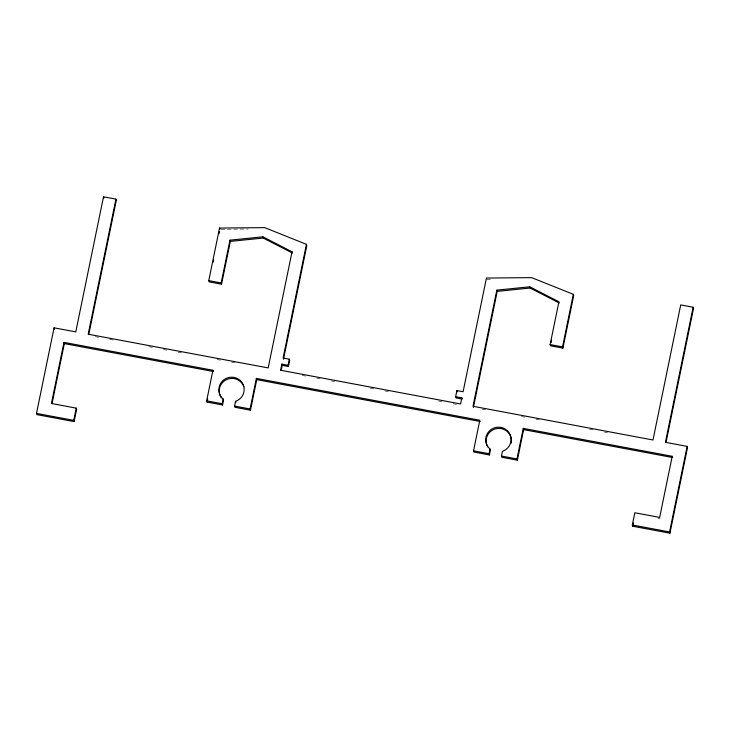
<?xml version="1.0" encoding="UTF-8"?>
<svg xmlns="http://www.w3.org/2000/svg" width="730" height="730" viewBox="0 0 730 730"><rect width="100%" height="100%" fill="white"/><g stroke="black" fill="none" stroke-linecap="round" stroke-linejoin="round"><path stroke-width="0.55" stroke-dasharray="3.65 2.74" d="M221.053 229.284L248.173 229.037M486.8 279.28L492.449 279.225M95.274 336.703L98.623 337.333M109.81 339.423L113.159 340.052M148.938 346.75L152.287 347.38M163.465 349.478L166.823 350.108M178.001 352.198L181.359 352.827M217.129 359.525L220.487 360.155M231.665 362.244L235.014 362.874M302.211 375.457L305.569 376.087M316.747 378.186L320.096 378.806M331.274 380.905L334.632 381.534M370.402 388.232L373.76 388.862M384.938 390.952L388.296 391.581M438.602 401.007L441.951 401.628M453.138 403.726L456.487 404.356M482.32 409.192L485.669 409.822M521.448 416.52L524.797 417.149M535.975 419.239L539.333 419.869M589.639 429.295L592.997 429.924M604.175 432.014L607.524 432.644M657.876 518.236L660.029 518.638"/><path stroke-width="1.09" d="M63.966 342.37L64.331 343.602L213.288 371.497L212.923 370.265L63.966 342.37L51.419 403.489L76.249 408.143L76.613 409.375L74.104 421.602L36.865 414.622L36.5 413.39L54.066 327.825L75.783 331.885L103.505 196.808L115.924 199.135L116.289 200.367L88.795 334.331M52.022 403.617L64.331 343.602M115.924 199.135L88.202 334.212L268.193 367.92L292.027 251.795L262.873 236.812L229.959 240.17L221.181 282.957L221.546 284.189L209.127 281.862L208.762 280.63L219.547 228.061L264.753 227.641L306.445 244.34L306.81 245.572L283.477 359.26M74.104 421.602L73.739 420.37L76.249 408.143M213.178 262.152L213.625 259.962M219.018 233.673L219.465 231.483M221.546 284.189L230.324 241.402L229.959 240.17M523.62 429.623L672.576 457.518L672.211 456.286L523.255 428.391L523.62 429.623L517.351 460.183L501.829 457.281L501.464 456.04L502.432 451.35A12.684 12.419 -16.6 0 0 509.513 433.52A12.684 12.419 -16.6 0 0 490.496 429.961A12.684 12.419 -16.6 0 0 490.012 449.023L490.377 450.255L489.419 454.954L473.898 452.043L473.533 450.812L479.811 420.252L256.367 378.405L256.741 379.637L250.463 410.196L234.951 407.294L234.585 406.062L235.544 401.363A12.684 12.419 -16.6 0 0 242.634 383.542A12.684 12.419 -16.6 0 0 223.617 379.983A12.684 12.419 -16.6 0 0 223.134 399.045L223.499 400.277L222.531 404.967L207.019 402.066L206.654 400.834L212.923 370.265M207.019 402.066L207.694 398.79M222.531 404.967L222.166 403.736L223.134 399.045M250.463 410.196L250.098 408.964L256.367 378.405M281.853 364.133L282.227 365.365L288.432 366.533L288.067 365.301L281.853 364.133L280.603 370.247L460.594 403.955L461.844 397.85L455.639 396.682L456.898 390.568L463.103 391.736L486.436 278.048L531.641 277.628L573.324 294.318L573.698 295.55L562.903 348.119L550.493 345.792L550.128 344.56L558.906 301.773L529.752 286.799L496.838 290.148L473.003 406.281L652.994 439.989L680.716 304.912L693.135 307.239L693.5 308.471L666.006 442.435M306.445 244.34L283.112 358.029L289.317 359.187L289.682 360.419L288.432 366.533M281.178 370.466L282.227 365.365M288.067 365.301L289.317 359.187M473.378 407.513L497.212 291.38L496.838 290.148M489.419 454.954L489.054 453.722L490.012 449.023M517.351 460.183L516.977 458.951L523.255 428.391M551.168 342.498L551.615 340.308M562.903 348.119L562.538 346.887L573.324 294.318M693.135 307.239L665.413 442.316L687.131 446.386L687.496 447.618L669.939 533.192L632.7 526.22L632.326 524.98L634.835 512.761L659.664 517.406L672.211 456.286M632.7 526.22L633.385 522.881M669.939 533.192L669.574 531.96L687.131 446.386M230.324 241.402L263.238 238.044L292.392 253.027L292.027 251.795M497.212 291.38L530.126 288.031L559.271 303.005M208.762 280.63L221.181 282.957M550.128 344.56L562.538 346.887M256.741 379.637L480.176 421.484M206.654 400.834L222.166 403.736M234.585 406.062L250.098 408.964M473.533 450.812L489.054 453.722M501.464 456.04L516.977 458.951M36.5 413.39L73.739 420.37M632.326 524.98L669.574 531.96M529.752 286.799L530.126 288.031M461.844 397.85L462.218 399.082L456.004 397.914L455.639 396.682M456.898 390.568L457.263 391.809M262.873 236.812L263.238 238.044M219.547 228.061L219.922 229.293M235.544 401.363L235.909 402.595M103.505 196.808L103.879 198.04M54.066 327.825L54.431 329.057M221.327 397.85A12.684 12.419 -16.6 0 1 226.309 379.737A12.684 12.419 -16.6 0 1 243.884 386.754M487.64 446.915A12.684 12.419 -16.6 0 1 496.874 428.556A12.684 12.419 -16.6 0 1 511.173 443.156"/></g></svg>
